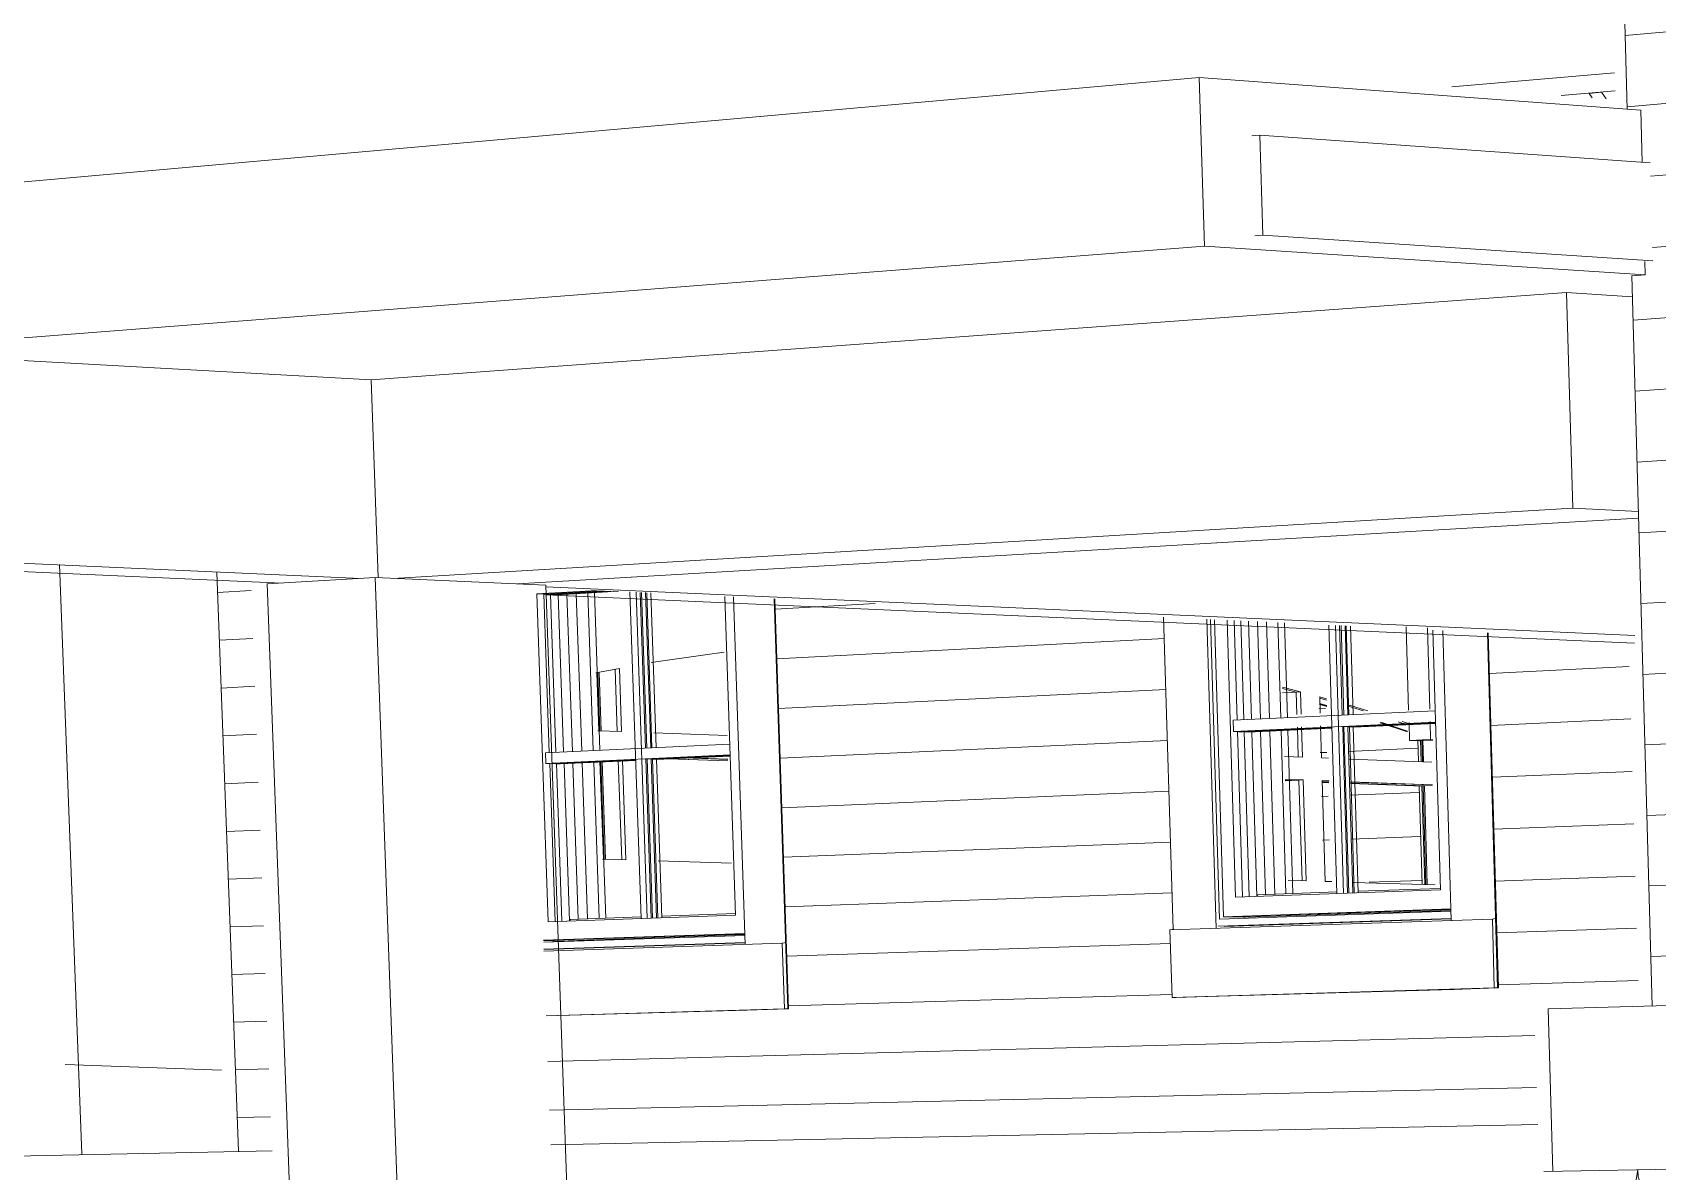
# Model space of a CAD drawing. Header units: inches. Extents: x 205 to 211, y -138 to -29.
# Drawn here: x 206.7092 to 206.8258, y -137.5301 to -137.4483 of the extents above; entities that cross this region are included whole.
import ezdxf

# ---------------------------------------------------------------- set-up
doc = ezdxf.new("R2010")
doc.units = ezdxf.units.IN
doc.header["$MEASUREMENT"] = 0
for name, color, linetype, lineweight in [('A-DOOR', 31, 'Continuous', 13), ('A-DOOR-FRAM', 31, 'Continuous', 9), ('A-DOOR-GLAZ', 31, 'Continuous', 9), ('A-GLAZ', 151, 'Continuous', 13), ('A-ROOF', 132, 'Continuous', 13), ('A-WALL', 113, 'Continuous', 13), ('A-WALL-PATT', 111, 'Continuous', 13), ('C-TOPO', 7, 'Continuous', 9), ('L-SITE-WALL', 31, 'Continuous', 13), ('Q-CASE', 31, 'Continuous', 9), ('S-BEAM', 12, 'Continuous', 9)]:
    doc.layers.add(name, color=color, linetype=linetype, lineweight=lineweight)

# ---------------------------------------------------------------- blocks, each defined once
blk = doc.blocks.new('FP_38-Looking SouthWest')
at = {"layer": 'A-WALL-PATT', "lineweight": 9}
for p, q in [((-72.47867, -137.48852), (-72.47627, -137.48837)), ((-72.47854, -137.49195), (-72.47614, -137.49182)), ((-72.47841, -137.49539), (-72.47601, -137.49526)), ((-72.47829, -137.49882), (-72.47589, -137.4987)), ((-72.47816, -137.50225), (-72.47576, -137.50214)), ((-72.47803, -137.50568), (-72.47563, -137.50558)), ((-72.47791, -137.50911), (-72.47551, -137.50901)), ((-72.47778, -137.51253), (-72.47538, -137.51244)), ((-72.47765, -137.51595), (-72.47526, -137.51587)), ((-72.47753, -137.51937), (-72.47513, -137.5193)), ((-72.4774, -137.52279), (-72.475, -137.52272)), ((-72.47727, -137.5262), (-72.47488, -137.52615))]:
    blk.add_line(p, q, dxfattribs=at)
blk = doc.blocks.new('FP_39-Looking SouthWest')
at = {"layer": 'A-WALL-PATT', "lineweight": 9}
for p, q in [((-72.39965, -137.49688), (-72.39916, -137.49685)), ((-72.39753, -137.49993), (-72.39256, -137.49971)), ((-72.39955, -137.50002), (-72.39907, -137.5)), ((-72.39946, -137.50316), (-72.39898, -137.50314)), ((-72.39744, -137.50308), (-72.39247, -137.50287)), ((-72.39937, -137.5063), (-72.39888, -137.50628)), ((-72.39734, -137.50622), (-72.39238, -137.50603)), ((-72.39604, -137.50932), (-72.39228, -137.50919))]:
    blk.add_line(p, q, dxfattribs=at)
blk = doc.blocks.new('FP_47-Looking SouthWest')
at = {"layer": 'A-WALL-PATT', "lineweight": 9}
for p, q in [((-72.37675, -137.52997), (-72.37702, -137.53153)), ((-72.37675, -137.52997), (-72.37673, -137.53046)), ((-72.37673, -137.53046), (-72.37638, -137.53152)), ((-72.38344, -137.53216), (-72.37733, -137.53206)), ((-72.38342, -137.53269), (-72.37891, -137.53262)), ((-72.37891, -137.53262), (-72.37858, -137.53314)), ((-72.37795, -137.5326), (-72.37826, -137.53314)), ((-72.37795, -137.5326), (-72.37389, -137.53254)), ((-72.37702, -137.53153), (-72.37733, -137.53206)), ((-72.37638, -137.53152), (-72.37572, -137.53204)), ((-72.37572, -137.53204), (-72.3739, -137.53201)), ((-72.37858, -137.53314), (-72.37848, -137.53685)), ((-72.37826, -137.53314), (-72.37816, -137.53685)), ((-72.38201, -137.53584), (-72.38169, -137.53583)), ((-72.38171, -137.5353), (-72.38044, -137.53529)), ((-72.37848, -137.53685), (-72.37878, -137.53738)), ((-72.37816, -137.53685), (-72.37782, -137.53737)), ((-72.38329, -137.53744), (-72.37878, -137.53738)), ((-72.38163, -137.53794), (-72.38328, -137.53787)), ((-72.38163, -137.53794), (-72.3813, -137.53847)), ((-72.38098, -137.53847), (-72.38126, -137.54005)), ((-72.38098, -137.53847), (-72.38068, -137.53793)), ((-72.37374, -137.53786), (-72.38068, -137.53793)), ((-72.37782, -137.53737), (-72.37492, -137.53787)), ((-72.37492, -137.53787), (-72.37374, -137.53786)), ((-72.38121, -137.54164), (-72.3813, -137.53847)), ((-72.37552, -137.53947), (-72.37488, -137.53947)), ((-72.38126, -137.54005), (-72.3812, -137.54217)), ((-72.37997, -137.54057), (-72.37965, -137.54057)), ((-72.38121, -137.54164), (-72.38151, -137.54217)), ((-72.38316, -137.54218), (-72.38151, -137.54217)), ((-72.38316, -137.54218), (-72.38278, -137.54218)), ((-72.38314, -137.54271), (-72.3815, -137.5427)), ((-72.3815, -137.5427), (-72.38117, -137.54322)), ((-72.3812, -137.54217), (-72.38077, -137.54586)), ((-72.38109, -137.54586), (-72.38117, -137.54322)), ((-72.37766, -137.5432), (-72.37702, -137.54319)), ((-72.377, -137.54372), (-72.37604, -137.54372)), ((-72.38304, -137.54639), (-72.37853, -137.54638)), ((-72.38304, -137.54639), (-72.3814, -137.54639)), ((-72.38109, -137.54586), (-72.3814, -137.54639)), ((-72.38077, -137.54586), (-72.38044, -137.54638)), ((-72.38044, -137.54638), (-72.37351, -137.54636)), ((-72.37853, -137.54638), (-72.3766, -137.5469)), ((-72.37596, -137.5469), (-72.37533, -137.54637)), ((-72.37533, -137.54637), (-72.37351, -137.54636)), ((-72.3766, -137.5469), (-72.37626, -137.54743)), ((-72.37596, -137.5469), (-72.37626, -137.54743)), ((-72.37626, -137.54743), (-72.37617, -137.5506)), ((-72.37626, -137.54743), (-72.37625, -137.54796)), ((-72.37617, -137.5506), (-72.37625, -137.54796)), ((-72.3829, -137.55113), (-72.37648, -137.55113)), ((-72.37648, -137.55113), (-72.37617, -137.5506)), ((-72.37617, -137.5506), (-72.37552, -137.55113)), ((-72.37552, -137.55113), (-72.3739, -137.55167)), ((-72.38289, -137.55165), (-72.3755, -137.55166)), ((-72.3755, -137.55166), (-72.37517, -137.55219)), ((-72.37517, -137.55219), (-72.37512, -137.55378)), ((-72.37485, -137.55219), (-72.37454, -137.55166)), ((-72.37485, -137.55219), (-72.3748, -137.55378)), ((-72.37454, -137.55166), (-72.37336, -137.55167)), ((-72.3739, -137.55167), (-72.37336, -137.55167)), ((-72.37543, -137.55431), (-72.38281, -137.55428)), ((-72.38181, -137.55429), (-72.38021, -137.55482)), ((-72.37543, -137.55431), (-72.37512, -137.55378)), ((-72.3748, -137.55378), (-72.37447, -137.55431)), ((-72.37447, -137.55431), (-72.37329, -137.55432)), ((-72.38021, -137.55482), (-72.37987, -137.55535)), ((-72.37978, -137.55851), (-72.37987, -137.55535)), ((-72.37955, -137.55535), (-72.37984, -137.5564)), ((-72.37955, -137.55535), (-72.37925, -137.55482)), ((-72.37925, -137.55482), (-72.37327, -137.55485)), ((-72.37984, -137.5564), (-72.37983, -137.55693)), ((-72.37983, -137.55693), (-72.37947, -137.55851)), ((-72.37664, -137.55695), (-72.37536, -137.55695)), ((-72.37601, -137.55642), (-72.37344, -137.55644)), ((-72.37978, -137.55851), (-72.38039, -137.55956)), ((-72.37947, -137.55851), (-72.37913, -137.55904)), ((-72.37913, -137.55904), (-72.37316, -137.55909)), ((-72.38266, -137.55954), (-72.38039, -137.55956)), ((-72.38265, -137.56006), (-72.38101, -137.56008)), ((-72.38101, -137.56008), (-72.38062, -137.56271)), ((-72.38069, -137.56008), (-72.38039, -137.55956)), ((-72.38069, -137.56008), (-72.38063, -137.56218)), ((-72.38039, -137.55956), (-72.37336, -137.55961)), ((-72.37313, -137.55997), (-72.37336, -137.55961)), ((-72.38252, -137.56269), (-72.3822, -137.56269)), ((-72.38063, -137.56218), (-72.3803, -137.56271)), ((-72.38062, -137.56271), (-72.38057, -137.56429)), ((-72.3803, -137.56271), (-72.37327, -137.56279)), ((-72.37327, -137.56279), (-72.37307, -137.56244)), ((-72.38059, -137.56376), (-72.38029, -137.56324)), ((-72.38059, -137.56376), (-72.38053, -137.56586)), ((-72.37454, -137.5633), (-72.38029, -137.56324)), ((-72.3742, -137.56384), (-72.37454, -137.5633)), ((-72.37416, -137.56542), (-72.3742, -137.56384)), ((-72.37388, -137.56384), (-72.37358, -137.56331)), ((-72.37388, -137.56384), (-72.37374, -137.56912)), ((-72.37358, -137.56331), (-72.37304, -137.56332)), ((-72.38057, -137.56429), (-72.38086, -137.56533)), ((-72.38249, -137.56584), (-72.38116, -137.56585)), ((-72.38086, -137.56533), (-72.38116, -137.56585)), ((-72.3802, -137.56639), (-72.38053, -137.56586)), ((-72.37509, -137.56646), (-72.3802, -137.56639)), ((-72.37509, -137.56646), (-72.37447, -137.56595)), ((-72.37447, -137.56595), (-72.37416, -137.56542)), ((-72.37476, -137.567), (-72.38246, -137.56689)), ((-72.37476, -137.567), (-72.3741, -137.56753)), ((-72.37397, -137.57229), (-72.3741, -137.56753)), ((-72.37947, -137.56956), (-72.37788, -137.56958)), ((-72.37374, -137.56912), (-72.3734, -137.56966)), ((-72.37286, -137.56989), (-72.3734, -137.56966)), ((-72.37819, -137.5701), (-72.37659, -137.57013)), ((-72.37369, -137.57071), (-72.37339, -137.57019)), ((-72.37369, -137.57071), (-72.37362, -137.57335)), ((-72.37285, -137.5702), (-72.37339, -137.57019)), ((-72.37428, -137.57281), (-72.37397, -137.57229)), ((-72.38228, -137.57317), (-72.37554, -137.57331)), ((-72.38159, -137.57319), (-72.38228, -137.57317)), ((-72.38093, -137.57425), (-72.38159, -137.57319)), ((-72.38094, -137.57373), (-72.38064, -137.57321)), ((-72.37618, -137.5733), (-72.37585, -137.57383)), ((-72.37554, -137.57331), (-72.37428, -137.57281)), ((-72.37362, -137.57335), (-72.37329, -137.57388)), ((-72.38094, -137.57373), (-72.38082, -137.57792)), ((-72.37585, -137.57383), (-72.37575, -137.57752)), ((-72.3752, -137.57437), (-72.3755, -137.57489)), ((-72.37393, -137.57387), (-72.3752, -137.57437)), ((-72.37275, -137.57389), (-72.37393, -137.57387)), ((-72.3755, -137.57489), (-72.37579, -137.57594)), ((-72.37579, -137.57594), (-72.3757, -137.57909)), ((-72.38082, -137.57792), (-72.38113, -137.57844)), ((-72.38082, -137.57792), (-72.38049, -137.57845)), ((-72.37605, -137.57803), (-72.37668, -137.57854)), ((-72.37605, -137.57803), (-72.37575, -137.57752)), ((-72.38113, -137.57844), (-72.38213, -137.57841)), ((-72.38211, -137.57893), (-72.3757, -137.57909)), ((-72.37668, -137.57854), (-72.38049, -137.57845)), ((-72.3757, -137.57909), (-72.37503, -137.58016)), ((-72.3757, -137.57909), (-72.37535, -137.58016)), ((-72.37535, -137.58016), (-72.37528, -137.58279)), ((-72.37503, -137.58016), (-72.37258, -137.58023)), ((-72.38207, -137.5805), (-72.3817, -137.58051)), ((-72.3747, -137.5807), (-72.37533, -137.58121)), ((-72.37533, -137.58121), (-72.37527, -137.58331)), ((-72.3747, -137.5807), (-72.37256, -137.58075)), ((-72.37911, -137.58268), (-72.37688, -137.58274)), ((-72.37339, -137.58179), (-72.37253, -137.58181)), ((-72.37528, -137.58279), (-72.37556, -137.58435)), ((-72.37527, -137.58331), (-72.37492, -137.58437)), ((-72.38195, -137.58469), (-72.37586, -137.58487)), ((-72.37556, -137.58435), (-72.37586, -137.58487)), ((-72.37492, -137.58437), (-72.37426, -137.58492)), ((-72.37426, -137.58492), (-72.37245, -137.58497)), ((-72.38194, -137.58521), (-72.37744, -137.58535)), ((-72.37744, -137.58535), (-72.37711, -137.58588)), ((-72.37711, -137.58588), (-72.37701, -137.58955)), ((-72.37649, -137.58538), (-72.37679, -137.58589)), ((-72.37679, -137.58589), (-72.37669, -137.58956)), ((-72.37649, -137.58538), (-72.37243, -137.5855)), ((-72.38053, -137.58839), (-72.38021, -137.5884)), ((-72.38023, -137.58788), (-72.37896, -137.58792)), ((-72.37701, -137.58955), (-72.37731, -137.59007)), ((-72.37669, -137.58956), (-72.37635, -137.5901)), ((-72.3818, -137.58991), (-72.37731, -137.59007)), ((-72.38015, -137.59049), (-72.38179, -137.59034)), ((-72.38015, -137.59049), (-72.37982, -137.59102)), ((-72.3795, -137.59104), (-72.3792, -137.59052)), ((-72.37229, -137.59077), (-72.3792, -137.59052)), ((-72.37635, -137.5901), (-72.37346, -137.59073)), ((-72.37346, -137.59073), (-72.37229, -137.59077)), ((-72.37973, -137.59416), (-72.37982, -137.59102)), ((-72.3795, -137.59104), (-72.37978, -137.59259)), ((-72.37978, -137.59259), (-72.37972, -137.59468)), ((-72.37849, -137.59316), (-72.37818, -137.59318)), ((-72.37406, -137.59228), (-72.37342, -137.5923)), ((-72.37973, -137.59416), (-72.38003, -137.59467)), ((-72.38167, -137.59461), (-72.3813, -137.59462)), ((-72.38167, -137.59461), (-72.38003, -137.59467)), ((-72.38166, -137.59513), (-72.38002, -137.59519)), ((-72.38002, -137.59519), (-72.37969, -137.59573)), ((-72.37972, -137.59468), (-72.37936, -137.59782)), ((-72.37963, -137.59781), (-72.37969, -137.59573)), ((-72.37619, -137.59587), (-72.37556, -137.59589)), ((-72.37554, -137.59642), (-72.37458, -137.59646))]:
    blk.add_line(p, q, dxfattribs=at)
blk = doc.blocks.new('FP_69-Looking SouthWest')
at = {"layer": 'A-WALL-PATT', "lineweight": 9}
for p, q in [((-72.43866, -137.48972), (-72.43148, -137.48932)), ((-72.43854, -137.49329), (-72.41073, -137.49183)), ((-72.3874, -137.49434), (-72.37736, -137.49384)), ((-72.43842, -137.49685), (-72.41062, -137.49548)), ((-72.3873, -137.49807), (-72.37725, -137.4976)), ((-72.4383, -137.50042), (-72.41051, -137.49914)), ((-72.38719, -137.50179), (-72.37715, -137.50137)), ((-72.43818, -137.50398), (-72.41039, -137.50279)), ((-72.38708, -137.50552), (-72.37704, -137.50512)), ((-72.43806, -137.50753), (-72.41028, -137.50644)), ((-72.38698, -137.50924), (-72.37694, -137.50888)), ((-72.43795, -137.51109), (-72.41017, -137.51008)), ((-72.38687, -137.51296), (-72.37684, -137.51263)), ((-72.43783, -137.51464), (-72.4103, -137.51373)), ((-72.43771, -137.51819), (-72.41019, -137.51737)), ((-72.38677, -137.51668), (-72.37673, -137.51638)), ((-72.45497, -137.5222), (-72.38413, -137.52033)), ((-72.45485, -137.52568), (-72.38402, -137.52405))]:
    blk.add_line(p, q, dxfattribs=at)
blk = doc.blocks.new('FP_72-Looking SouthWest')
at = {"layer": 'A-WALL-PATT', "lineweight": 9}
for p, q in [((-72.37695, -137.47407), (-72.3708, -137.47366)), ((-72.37681, -137.47916), (-72.37066, -137.47878)), ((-72.37667, -137.48424), (-72.37052, -137.48389)), ((-72.37653, -137.48932), (-72.37038, -137.48899)), ((-72.37639, -137.4944), (-72.37025, -137.4941)), ((-72.37625, -137.49947), (-72.37011, -137.49919)), ((-72.37611, -137.50453), (-72.36997, -137.50429)), ((-72.37597, -137.50959), (-72.36983, -137.50937)), ((-72.37583, -137.51465), (-72.3697, -137.51446))]:
    blk.add_line(p, q, dxfattribs=at)
blk = doc.blocks.new('FP_73-Looking SouthWest')
at = {"layer": 'A-WALL-PATT', "lineweight": 9}
for p, q in [((-72.37964, -137.37645), (-72.375, -137.37574)), ((-72.3795, -137.38163), (-72.37486, -137.38094)), ((-72.37936, -137.38681), (-72.37472, -137.38614)), ((-72.37921, -137.39198), (-72.37458, -137.39134)), ((-72.37907, -137.39715), (-72.37444, -137.39653)), ((-72.37893, -137.40231), (-72.3743, -137.40171)), ((-72.37836, -137.42291), (-72.37374, -137.42239)), ((-72.37822, -137.42805), (-72.3736, -137.42755)), ((-72.37808, -137.43318), (-72.37346, -137.43271)), ((-72.37793, -137.43831), (-72.37332, -137.43786)), ((-72.37779, -137.44343), (-72.37318, -137.443)), ((-72.37765, -137.44855), (-72.37304, -137.44814)), ((-72.37751, -137.45366), (-72.3729, -137.45327)), ((-72.37584, -137.45865), (-72.37276, -137.4584)), ((-72.3757, -137.46376), (-72.37262, -137.46353)), ((-72.37709, -137.46897), (-72.37248, -137.46865)), ((-72.37695, -137.47407), (-72.37234, -137.47376))]:
    blk.add_line(p, q, dxfattribs=at)

msp = doc.modelspace()

# ---------------------------------------------------------------- linework, layer by layer
at = {"layer": 'A-DOOR', "lineweight": 9}
for p, q in [((206.74964, -137.49429), (206.75133, -137.49397)), ((206.75118, -137.4985), (206.75103, -137.49403)), ((206.75103, -137.49403), (206.75118, -137.4985)), ((206.75133, -137.49397), (206.75148, -137.49851)), ((206.74986, -137.49845), (206.74971, -137.49429)), ((206.74978, -137.49428), (206.74993, -137.49845)), ((206.74993, -137.49845), (206.74978, -137.49428)), ((206.79891, -137.49532), (206.80022, -137.49565)), ((206.79991, -137.49567), (206.79891, -137.49541)), ((206.79891, -137.49541), (206.79991, -137.49567)), ((206.79891, -137.49572), (206.79991, -137.49567)), ((206.79991, -137.49567), (206.80022, -137.49565)), ((206.79996, -137.49728), (206.79991, -137.49567)), ((206.79991, -137.49567), (206.79996, -137.49728)), ((206.80022, -137.49565), (206.80026, -137.49726)), ((206.80159, -137.49602), (206.80208, -137.49615)), ((206.80163, -137.49719), (206.80159, -137.49602)), ((206.80208, -137.49625), (206.80159, -137.49612)), ((206.80159, -137.49612), (206.80208, -137.49625)), ((206.8016, -137.49653), (206.80209, -137.49667)), ((206.80209, -137.49667), (206.8016, -137.49653)), ((206.8016, -137.49656), (206.80209, -137.49671)), ((206.80363, -137.49659), (206.80504, -137.49701)), ((206.80474, -137.49702), (206.80363, -137.49669)), ((206.80363, -137.49669), (206.80474, -137.49702)), ((206.75148, -137.49851), (206.74979, -137.49845)), ((206.75907, -137.4988), (206.7538, -137.4986)), ((206.80005, -137.50034), (206.79999, -137.49818)), ((206.79999, -137.49818), (206.80005, -137.50034)), ((206.80029, -137.49816), (206.80036, -137.50035)), ((206.80172, -137.5004), (206.80165, -137.4981)), ((206.80594, -137.49788), (206.80789, -137.49853)), ((206.80595, -137.49786), (206.80789, -137.49851)), ((206.80789, -137.49851), (206.80595, -137.49786)), ((206.80788, -137.49802), (206.80722, -137.4978)), ((206.80722, -137.4978), (206.80788, -137.49802)), ((206.80752, -137.49779), (206.80788, -137.49791)), ((206.80888, -137.50067), (206.80883, -137.49909)), ((206.80896, -137.50067), (206.80891, -137.49909)), ((206.80896, -137.50067), (206.80891, -137.49909)), ((206.75018, -137.50767), (206.74993, -137.50064)), ((206.75025, -137.50767), (206.75, -137.50063)), ((206.75025, -137.50767), (206.75, -137.50063)), ((206.7515, -137.50771), (206.75125, -137.50058)), ((206.75125, -137.50058), (206.7515, -137.50771)), ((206.75155, -137.50056), (206.7518, -137.50772)), ((206.75912, -137.50061), (206.75412, -137.50043)), ((206.75413, -137.50043), (206.75912, -137.50061)), ((206.75912, -137.50061), (206.75413, -137.50043)), ((206.75912, -137.50051), (206.75538, -137.50037)), ((206.75538, -137.50037), (206.75912, -137.50051)), ((206.75568, -137.50036), (206.75912, -137.50048)), ((206.80036, -137.50035), (206.79906, -137.5003)), ((206.80221, -137.50042), (206.80172, -137.5004)), ((206.80963, -137.5007), (206.80374, -137.50048)), ((206.7991, -137.50204), (206.8001, -137.502)), ((206.79911, -137.50194), (206.80041, -137.50198)), ((206.8001, -137.502), (206.79911, -137.50196)), ((206.79911, -137.50196), (206.8001, -137.502)), ((206.8001, -137.502), (206.80041, -137.50198)), ((206.80032, -137.50922), (206.8001, -137.502)), ((206.8001, -137.502), (206.80032, -137.50922)), ((206.80041, -137.50198), (206.80062, -137.50923)), ((206.80199, -137.50927), (206.80177, -137.50203)), ((206.80177, -137.50203), (206.80226, -137.50205)), ((206.80225, -137.50207), (206.80177, -137.50206)), ((206.80177, -137.50206), (206.80225, -137.50207)), ((206.80225, -137.50218), (206.80177, -137.50216)), ((206.80177, -137.50216), (206.80225, -137.50217)), ((206.80225, -137.50217), (206.80177, -137.50216)), ((206.80379, -137.50211), (206.80968, -137.50232)), ((206.80967, -137.50234), (206.80379, -137.50213)), ((206.80379, -137.50213), (206.80967, -137.50234)), ((206.809, -137.50242), (206.80379, -137.50223)), ((206.80379, -137.50223), (206.80901, -137.50242)), ((206.80901, -137.50242), (206.80379, -137.50223)), ((206.80914, -137.50949), (206.80893, -137.50241)), ((206.80901, -137.50242), (206.8091, -137.50241)), ((206.80921, -137.50949), (206.80901, -137.50242)), ((206.80921, -137.50949), (206.80901, -137.50242)), ((206.8091, -137.50241), (206.80967, -137.50239)), ((206.7518, -137.50772), (206.75011, -137.50767)), ((206.75937, -137.50795), (206.75411, -137.50779)), ((206.80062, -137.50923), (206.79932, -137.50919)), ((206.80247, -137.50928), (206.80199, -137.50927)), ((206.80988, -137.50951), (206.804, -137.50933))]:
    msp.add_line(p, q, dxfattribs=at)
at = {"layer": 'A-DOOR'}
for p, q in [((206.80868, -137.50065), (206.80863, -137.49909)), ((206.80894, -137.50947), (206.80873, -137.5024))]:
    msp.add_line(p, q, dxfattribs=at)
at = {"layer": 'A-DOOR', "lineweight": 9}
msp.add_polyline3d([(206.75362, -137.49356, 0), (206.75749, -137.49299, 0), (206.75886, -137.49281, 0)], dxfattribs=at)
at = {"layer": 'A-DOOR-FRAM'}
for p, q in [((206.8078, -137.49099), (206.80797, -137.49696)), ((206.80949, -137.49689), (206.80932, -137.49107)), ((206.808, -137.49786), (206.80803, -137.49915)), ((206.80955, -137.49908), (206.80952, -137.49779)), ((206.80803, -137.49915), (206.80955, -137.49908)), ((206.80874, -137.49918), (206.80803, -137.49915)), ((206.80971, -137.49913), (206.80874, -137.49918)), ((206.80971, -137.49909), (206.80955, -137.49908))]:
    msp.add_line(p, q, dxfattribs=at)
at = {"layer": 'A-DOOR-GLAZ'}
for p, q in [((206.74978, -137.49428), (206.74993, -137.49845)), ((206.75002, -137.49846), (206.74987, -137.49426)), ((206.80209, -137.49664), (206.8016, -137.4965)), ((206.8016, -137.49653), (206.80209, -137.49667)), ((206.80595, -137.49786), (206.80789, -137.49851)), ((206.80789, -137.49847), (206.80604, -137.49786)), ((206.80891, -137.49909), (206.80896, -137.50067)), ((206.80905, -137.50067), (206.809, -137.49908)), ((206.75, -137.50063), (206.75025, -137.50767)), ((206.75033, -137.50767), (206.75009, -137.50063)), ((206.75413, -137.50043), (206.75912, -137.50061)), ((206.75912, -137.5006), (206.75422, -137.50043)), ((206.80225, -137.50217), (206.80177, -137.50215)), ((206.80177, -137.50216), (206.80225, -137.50217)), ((206.8091, -137.50241), (206.80379, -137.50222)), ((206.80379, -137.50223), (206.80901, -137.50242)), ((206.8091, -137.50241), (206.80901, -137.50242)), ((206.80901, -137.50242), (206.80921, -137.50949)), ((206.8093, -137.50949), (206.8091, -137.50241))]:
    msp.add_line(p, q, dxfattribs=at)
at = {"layer": 'A-GLAZ', "lineweight": 9}
for p, q in [((206.74541, -137.48862), (206.74974, -137.48837)), ((206.74623, -137.51216), (206.74541, -137.48862)), ((206.74591, -137.48865), (206.74541, -137.48862)), ((206.75024, -137.4884), (206.74591, -137.48865)), ((206.75024, -137.4884), (206.74591, -137.48865)), ((206.74591, -137.48865), (206.75024, -137.4884)), ((206.74591, -137.48865), (206.7463, -137.50002)), ((206.74639, -137.48867), (206.74591, -137.48865)), ((206.74591, -137.48865), (206.7463, -137.50002)), ((206.7463, -137.50002), (206.74591, -137.48865)), ((206.74591, -137.48865), (206.74694, -137.48869)), ((206.74639, -137.48867), (206.75071, -137.48842)), ((206.74678, -137.49999), (206.74639, -137.48867)), ((206.75126, -137.48844), (206.74694, -137.48869)), ((206.74694, -137.48869), (206.74733, -137.49996)), ((206.74757, -137.48865), (206.74796, -137.49993)), ((206.74824, -137.48861), (206.74863, -137.4999)), ((206.74907, -137.48856), (206.74946, -137.49984)), ((206.74946, -137.49984), (206.74907, -137.48856)), ((206.74954, -137.48853), (206.74993, -137.49983)), ((206.75889, -137.48881), (206.75966, -137.51168)), ((206.75952, -137.48884), (206.76036, -137.51378)), ((206.76342, -137.51841), (206.76244, -137.48898)), ((206.79039, -137.4903), (206.79108, -137.51274)), ((206.79416, -137.51264), (206.79348, -137.49045)), ((206.79441, -137.51197), (206.79375, -137.49046)), ((206.79404, -137.49048), (206.79469, -137.5118)), ((206.79555, -137.5104), (206.79495, -137.49052)), ((206.79545, -137.49054), (206.79566, -137.49769)), ((206.79545, -137.49054), (206.79566, -137.49769)), ((206.79566, -137.49769), (206.79545, -137.49054)), ((206.79614, -137.49766), (206.79593, -137.49056)), ((206.79648, -137.49059), (206.7967, -137.49764)), ((206.79712, -137.49061), (206.79733, -137.49761)), ((206.79778, -137.49064), (206.79799, -137.49757)), ((206.79859, -137.49068), (206.7988, -137.49753)), ((206.7988, -137.49753), (206.79859, -137.49068)), ((206.79907, -137.4907), (206.79927, -137.49751)), ((206.80971, -137.49122), (206.81025, -137.50987)), ((206.81043, -137.49125), (206.81103, -137.51207)), ((206.81436, -137.51691), (206.81363, -137.49141)), ((206.79569, -137.49849), (206.79605, -137.51038)), ((206.79569, -137.49849), (206.79605, -137.51038)), ((206.79605, -137.51038), (206.79569, -137.49849)), ((206.79653, -137.51036), (206.79617, -137.4985)), ((206.79672, -137.49856), (206.79708, -137.51034)), ((206.79735, -137.4985), (206.79771, -137.5102)), ((206.79802, -137.49847), (206.79837, -137.51018)), ((206.79882, -137.49843), (206.79917, -137.51015)), ((206.79917, -137.51015), (206.79882, -137.49843)), ((206.7993, -137.4984), (206.79965, -137.51013)), ((206.74633, -137.50078), (206.74673, -137.51214)), ((206.74633, -137.50078), (206.74673, -137.51214)), ((206.74673, -137.51214), (206.74633, -137.50078)), ((206.7472, -137.51212), (206.74681, -137.50079)), ((206.74736, -137.5008), (206.74775, -137.5121)), ((206.74799, -137.50079), (206.74838, -137.51197)), ((206.74866, -137.50076), (206.74905, -137.51195)), ((206.74949, -137.50071), (206.74987, -137.51191)), ((206.74987, -137.51191), (206.74949, -137.50071)), ((206.74996, -137.50069), (206.75035, -137.5119)), ((206.81025, -137.50987), (206.79555, -137.5104)), ((206.79708, -137.51031), (206.79715, -137.51023)), ((206.79715, -137.51023), (206.80281, -137.51002)), ((206.80435, -137.50997), (206.81024, -137.50976)), ((206.75437, -137.51176), (206.75964, -137.51157)), ((206.81101, -137.51139), (206.79441, -137.51197)), ((206.79469, -137.5118), (206.81101, -137.51124)), ((206.81101, -137.51127), (206.79519, -137.51181)), ((206.79519, -137.51181), (206.81101, -137.51127)), ((206.811, -137.51134), (206.79623, -137.51184)), ((206.75966, -137.51168), (206.74623, -137.51216)), ((206.74775, -137.51209), (206.74783, -137.51199)), ((206.74783, -137.51199), (206.75288, -137.51181)), ((206.79084, -137.51275), (206.81398, -137.51197)), ((206.79084, -137.51275), (206.79113, -137.5127)), ((206.79099, -137.51759), (206.79084, -137.51275)), ((206.7943, -137.51248), (206.81103, -137.51192)), ((206.79519, -137.51181), (206.79469, -137.5118)), ((206.81103, -137.51194), (206.79473, -137.5125)), ((206.79623, -137.51184), (206.79519, -137.51181)), ((206.79618, -137.51185), (206.79618, -137.5119)), ((206.81427, -137.51191), (206.81398, -137.51197)), ((206.81398, -137.51197), (206.81412, -137.51691)), ((206.74589, -137.51349), (206.76033, -137.51299)), ((206.74596, -137.51351), (206.74589, -137.51351)), ((206.76033, -137.51314), (206.7459, -137.51363)), ((206.74591, -137.51413), (206.76035, -137.51364)), ((206.76035, -137.51366), (206.74591, -137.51415)), ((206.74592, -137.51427), (206.76302, -137.51369)), ((206.76033, -137.51302), (206.74596, -137.51351)), ((206.74596, -137.51351), (206.76033, -137.51302)), ((206.74698, -137.51354), (206.74596, -137.51351)), ((206.74693, -137.51354), (206.74694, -137.51359)), ((206.76032, -137.51308), (206.74698, -137.51354)), ((206.76331, -137.51364), (206.76302, -137.51369)), ((206.76302, -137.51369), (206.76318, -137.51841)), ((206.81412, -137.51691), (206.79099, -137.51759)), ((206.81118, -137.51701), (206.81436, -137.51691)), ((206.81123, -137.51701), (206.81118, -137.51701)), ((206.81412, -137.51691), (206.81441, -137.51691)), ((206.81441, -137.51691), (206.81436, -137.51691)), ((206.76318, -137.51841), (206.74608, -137.51891)), ((206.76051, -137.5185), (206.76342, -137.51841)), ((206.76318, -137.51841), (206.76347, -137.51841)), ((206.79128, -137.51759), (206.79099, -137.51759)), ((206.79123, -137.51759), (206.79431, -137.5175)), ((206.79123, -137.51759), (206.79128, -137.51759)), ((206.79431, -137.5175), (206.79435, -137.5175))]:
    msp.add_line(p, q, dxfattribs=at)
at = {"layer": 'A-GLAZ'}
for p, q in [((206.75209, -137.48848), (206.7529, -137.51192)), ((206.75333, -137.51191), (206.75253, -137.4885)), ((206.75282, -137.48852), (206.7532, -137.49969)), ((206.75329, -137.49969), (206.75291, -137.48852)), ((206.7532, -137.48853), (206.75358, -137.49967)), ((206.75367, -137.49967), (206.75329, -137.48854)), ((206.75358, -137.48855), (206.75396, -137.49965)), ((206.80225, -137.49086), (206.80283, -137.51014)), ((206.8033, -137.51012), (206.80273, -137.49089)), ((206.80302, -137.4909), (206.80321, -137.49733)), ((206.80331, -137.49733), (206.80312, -137.4909)), ((206.80341, -137.49092), (206.8036, -137.49731)), ((206.80369, -137.49731), (206.8035, -137.49092)), ((206.80379, -137.49093), (206.80398, -137.49729)), ((206.80988, -137.49702), (206.79538, -137.4977)), ((206.79538, -137.4977), (206.7954, -137.49851)), ((206.7954, -137.49851), (206.8099, -137.49783)), ((206.79569, -137.49852), (206.7954, -137.49851)), ((206.80247, -137.4982), (206.79569, -137.49852)), ((206.79578, -137.49852), (206.80247, -137.49821)), ((206.79607, -137.49853), (206.79578, -137.49852)), ((206.80247, -137.49823), (206.79607, -137.49853)), ((206.79617, -137.49853), (206.80247, -137.49824)), ((206.79646, -137.49855), (206.79617, -137.49853)), ((206.80247, -137.49827), (206.79646, -137.49855)), ((206.8099, -137.49786), (206.80324, -137.49817)), ((206.80324, -137.49817), (206.8099, -137.49787)), ((206.80324, -137.49814), (206.80359, -137.51011)), ((206.80369, -137.5101), (206.80333, -137.49814)), ((206.8099, -137.49789), (206.80362, -137.49818)), ((206.80362, -137.49819), (206.8099, -137.4979)), ((206.80362, -137.49816), (206.80397, -137.51009)), ((206.80407, -137.51009), (206.80372, -137.49815)), ((206.804, -137.49817), (206.80436, -137.51008)), ((206.8099, -137.49792), (206.80401, -137.4982)), ((206.75924, -137.49941), (206.74602, -137.50003)), ((206.74602, -137.50003), (206.74605, -137.5008)), ((206.74605, -137.5008), (206.75927, -137.50018)), ((206.74633, -137.50081), (206.74605, -137.5008)), ((206.7525, -137.50052), (206.74633, -137.50081)), ((206.74643, -137.50081), (206.7525, -137.50053)), ((206.74671, -137.50082), (206.74643, -137.50081)), ((206.7525, -137.50055), (206.74671, -137.50082)), ((206.74681, -137.50082), (206.7525, -137.50056)), ((206.74709, -137.50083), (206.74681, -137.50082)), ((206.7525, -137.50058), (206.74709, -137.50083)), ((206.75322, -137.50046), (206.75362, -137.5119)), ((206.75323, -137.50049), (206.75927, -137.50021)), ((206.75927, -137.50021), (206.75323, -137.50049)), ((206.75371, -137.51189), (206.75332, -137.50046)), ((206.75927, -137.50024), (206.75361, -137.5005)), ((206.75361, -137.50051), (206.75927, -137.50025)), ((206.75361, -137.50048), (206.754, -137.51188)), ((206.75409, -137.51188), (206.7537, -137.50047)), ((206.75927, -137.50027), (206.75399, -137.50051)), ((206.75399, -137.50049), (206.75438, -137.51187))]:
    msp.add_line(p, q, dxfattribs=at)
at = {"layer": 'A-ROOF'}
for p, q in [((206.79295, -137.45157), (206.6809, -137.4615)), ((206.79295, -137.45157), (206.79332, -137.46367)), ((206.82463, -137.4539), (206.79295, -137.45157)), ((206.81108, -137.45224), (206.82275, -137.45123)), ((206.82279, -137.45252), (206.81891, -137.45285)), ((206.7003, -137.4709), (206.79332, -137.46367)), ((206.79332, -137.46367), (206.82495, -137.46572))]:
    msp.add_line(p, q, dxfattribs=at)
at = {"layer": 'A-WALL'}
for p, q in [((206.82366, -137.45383), (206.8227, -137.41899)), ((206.82463, -137.4539), (206.82473, -137.45765)), ((206.82492, -137.46476), (206.82495, -137.46572)), ((206.82495, -137.46572), (206.82399, -137.46579)), ((206.82544, -137.51819), (206.82399, -137.46579)), ((206.72399, -137.52863), (206.72245, -137.48708)), ((206.76249, -137.48898), (206.76347, -137.51841)), ((206.81368, -137.49141), (206.81441, -137.51691)), ((206.93338, -137.51518), (206.81798, -137.51841)), ((206.81118, -137.51701), (206.79435, -137.5175)), ((206.76051, -137.5185), (206.74608, -137.51892)), ((206.81798, -137.51841), (206.81831, -137.53008)), ((206.81724, -137.5267), (206.74642, -137.52817)), ((206.7264, -137.52859), (206.69554, -137.52923))]:
    msp.add_line(p, q, dxfattribs=at)
at = {"layer": 'C-TOPO'}
msp.add_line((206.71155, -137.5224), (206.72277, -137.52281), dxfattribs=at)
at = {"layer": 'L-SITE-WALL'}
msp.add_line((206.93335, -137.52803), (206.81767, -137.53009), dxfattribs=at)
at = {"layer": 'Q-CASE'}
for p, q in [((206.81931, -137.467), (206.73352, -137.47327)), ((206.82401, -137.4673), (206.81931, -137.467)), ((206.81931, -137.467), (206.81975, -137.48247)), ((206.73352, -137.47327), (206.68541, -137.47061)), ((206.73403, -137.48745), (206.73352, -137.47327)), ((206.81975, -137.48247), (206.73509, -137.48751)), ((206.81975, -137.48247), (206.82444, -137.48271)), ((206.74402, -137.48791), (206.82442, -137.4832)), ((206.68043, -137.48577), (206.7271, -137.48785)), ((206.73275, -137.48751), (206.686, -137.48541)), ((206.71114, -137.48652), (206.71275, -137.52885)), ((206.72606, -137.48791), (206.73381, -137.48745)), ((206.72876, -137.56141), (206.72606, -137.48791)), ((206.73381, -137.48745), (206.74605, -137.488)), ((206.73647, -137.56152), (206.73381, -137.48745)), ((206.8242, -137.49162), (206.74604, -137.48811)), ((206.74605, -137.488), (206.74861, -137.56143)), ((206.74602, -137.48869), (206.82419, -137.49217))]:
    msp.add_line(p, q, dxfattribs=at)
at = {"layer": 'S-BEAM'}
for p, q in [((206.82182, -137.45262), (206.82093, -137.4527)), ((206.82093, -137.4527), (206.82115, -137.45303)), ((206.82214, -137.4531), (206.82182, -137.45262)), ((206.79729, -137.4557), (206.79672, -137.45575)), ((206.7975, -137.46288), (206.79729, -137.4557)), ((206.79729, -137.4557), (206.82531, -137.45769)), ((206.79693, -137.46293), (206.7975, -137.46288)), ((206.7975, -137.46288), (206.8255, -137.46472))]:
    msp.add_line(p, q, dxfattribs=at)

# ---------------------------------------------------------------- block references
at = {"layer": 'A-WALL', "lineweight": 9}
for name in ['FP_73-Looking SouthWest', 'FP_72-Looking SouthWest', 'FP_38-Looking SouthWest', 'FP_69-Looking SouthWest', 'FP_39-Looking SouthWest']:
    msp.add_blockref(name, (279.20117, 0), dxfattribs=at)
at = {"layer": 'L-SITE-WALL', "lineweight": 9}
msp.add_blockref('FP_47-Looking SouthWest', (279.20117, 0), dxfattribs=at)

doc.saveas('drawing.dxf')
